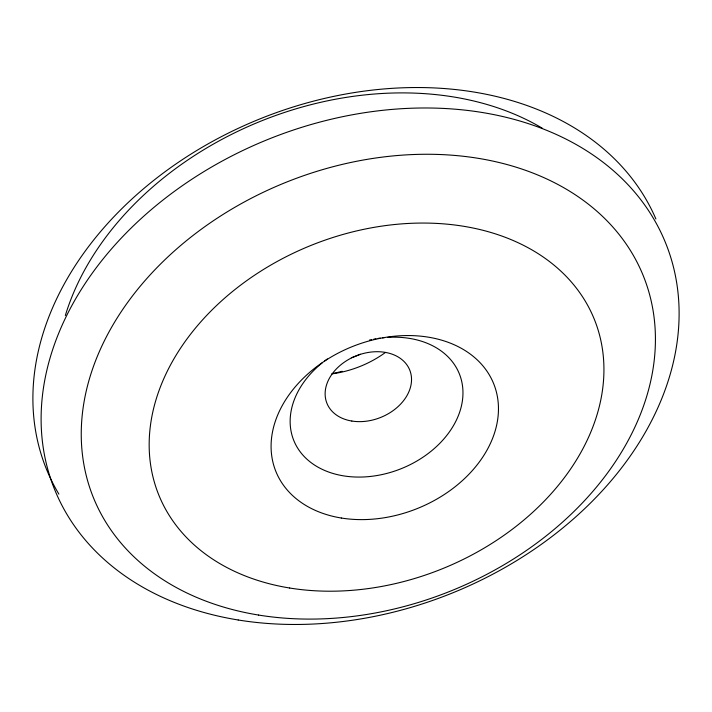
<?xml version="1.0" encoding="UTF-8"?>
<svg xmlns="http://www.w3.org/2000/svg" width="712" height="712" viewBox="0 0 712 712"><rect width="100%" height="100%" fill="white"/><g stroke="black" fill="none" stroke-linecap="round" stroke-linejoin="round"><path stroke-width="1.07" d="M58.882 494.137A329.416 244.803 -21.9 0 1 240.38 127.341A329.416 244.803 -21.9 0 1 655.894 218.967M65.326 315.55A296.477 220.328 -21.9 0 1 542.295 128.213M342.125 371.281A117.409 87.247 -21.9 0 1 332.629 373.524M360.228 354.211A44.616 33.153 -21.9 0 1 351.354 357.744M385.503 352.413A89.231 66.305 -21.9 0 1 331.712 373.898M387.782 337.381A89.231 66.305 -21.9 0 1 456.686 419.51A89.231 66.305 -21.9 0 1 325.188 470.677A89.231 66.305 -21.9 0 1 322.153 362.915M324.761 360.877A89.231 66.305 -21.9 0 1 327.378 358.955M369.483 340.051A89.231 66.305 -21.9 0 1 371.637 339.579M373.8 339.143A89.231 66.305 -21.9 0 1 375.963 338.752M378.125 338.405A89.231 66.305 -21.9 0 1 380.288 338.102M382.451 337.835A89.231 66.305 -21.9 0 1 384.596 337.622M238.208 619.992A329.416 244.803 -21.9 0 0 676.356 280.831A329.416 244.803 -21.9 0 0 165.771 197.865A329.416 244.803 -21.9 0 0 238.208 619.992M341.333 518.024A117.409 87.247 -21.9 0 0 497.483 397.145A117.409 87.247 -21.9 0 0 315.514 367.579A117.409 87.247 -21.9 0 0 341.333 518.024M289.659 588.014A234.809 174.493 -21.9 0 0 601.969 346.255A234.809 174.493 -21.9 0 0 238.03 287.123A234.809 174.493 -21.9 0 0 289.659 588.014M351.826 421.041A44.616 33.153 -21.9 0 0 411.162 375.108A44.616 33.153 -21.9 0 0 342.009 363.877A44.616 33.153 -21.9 0 0 351.826 421.041M258.616 615.061A296.477 220.328 -21.9 0 0 652.948 309.818A296.477 220.328 -21.9 0 0 193.433 235.147A296.477 220.328 -21.9 0 0 258.616 615.061"/></g></svg>
